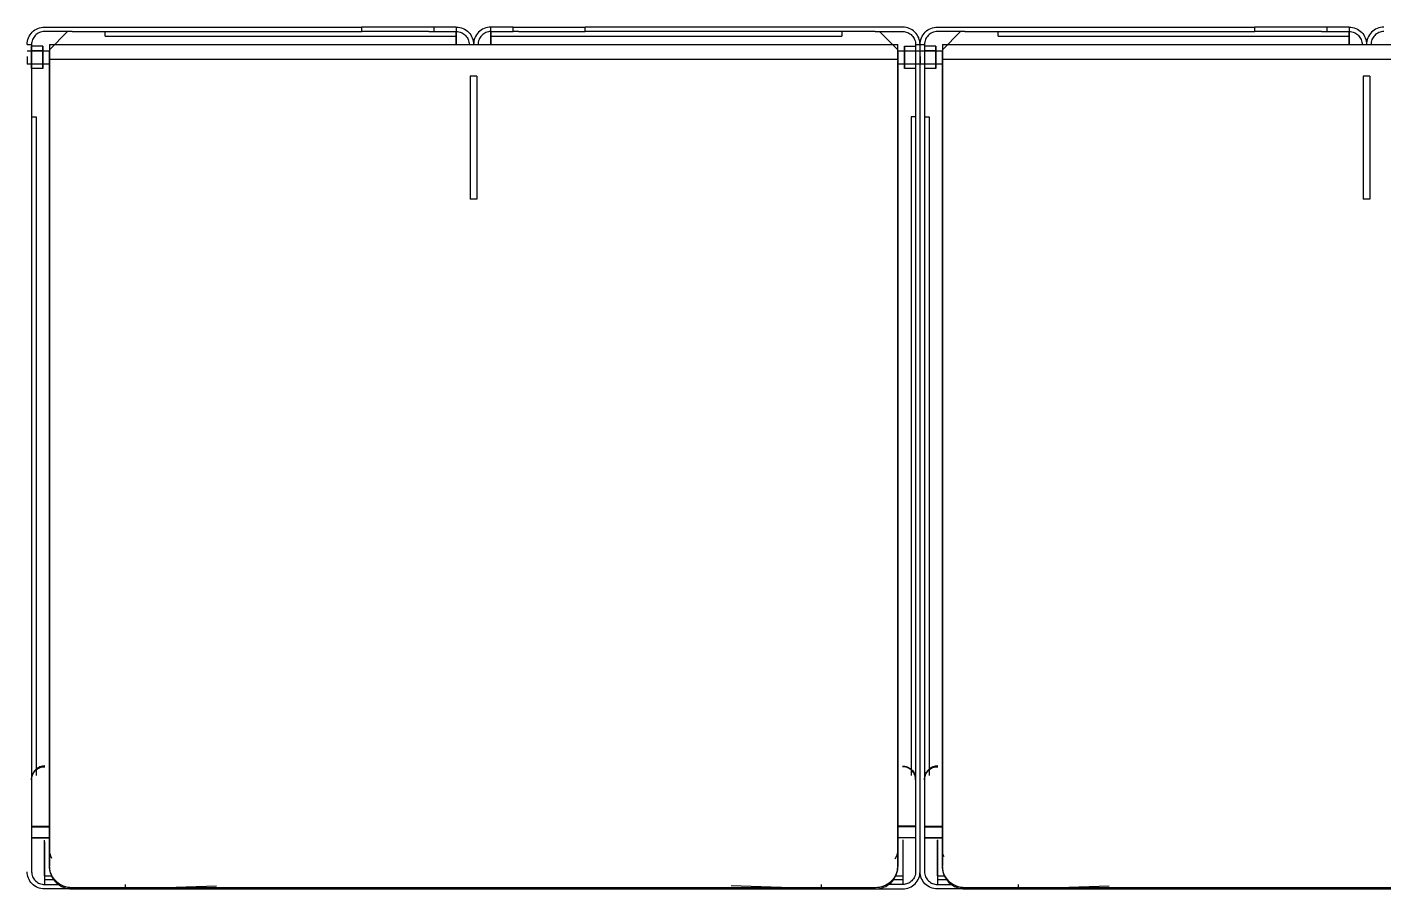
# Model space of a CAD drawing. Header units: millimetres. Extents: x 10366 to 23682, y 24552 to 29690.
# Drawn here: x 22082 to 22690, y 26427 to 26813 of the extents above; entities that cross this region are included whole.
import ezdxf

# ---------------------------------------------------------------- set-up
doc = ezdxf.new("R2010")
doc.units = ezdxf.units.MM
doc.header["$LTSCALE"] = 3
doc.layers.add('DomyÅ›lny', color=7, linetype='Continuous')

msp = doc.modelspace()

# ---------------------------------------------------------------- linework, layer by layer
at = {"layer": 'DomyÅ›lny'}
for p, q in [((22090.12, 26813.22), (22232.36, 26813.22)), ((22102.47, 26811.22), (22090.12, 26811.22)), ((22092.36, 26803.1), (22100.47, 26811.22)), ((22100.47, 26811.22), (22092.36, 26803.1)), ((22102.47, 26811.22), (22232.36, 26811.22)), ((22117.36, 26809.22), (22117.36, 26811.22)), ((22117.36, 26809.22), (22274.6, 26809.22)), ((22232.36, 26811.22), (22232.36, 26813.22)), ((22264.6, 26813.22), (22232.36, 26813.22)), ((22262.24, 26811.22), (22232.36, 26811.22)), ((22262.24, 26811.22), (22264.6, 26811.22)), ((22264.6, 26813.22), (22264.6, 26811.22)), ((22274.6, 26813.22), (22274.6, 26811.22)), ((22274.6, 26811.22), (22274.6, 26809.22)), ((22274.6, 26805.46), (22274.6, 26811.22)), ((22274.6, 26811.22), (22274.6, 26805.46)), ((22290.12, 26811.22), (22290.12, 26813.22)), ((22290.12, 26809.22), (22290.12, 26811.22)), ((22290.12, 26805.46), (22290.12, 26811.22)), ((22290.12, 26811.22), (22290.12, 26805.46)), ((22290.12, 26809.22), (22447.36, 26809.22)), ((22300.12, 26811.22), (22300.12, 26813.22)), ((22300.12, 26813.22), (22332.36, 26813.22)), ((22302.47, 26811.22), (22300.12, 26811.22)), ((22302.47, 26811.22), (22332.36, 26811.22)), ((22474.6, 26813.22), (22332.36, 26813.22)), ((22332.36, 26811.22), (22332.36, 26813.22)), ((22462.24, 26811.22), (22332.36, 26811.22)), ((22447.36, 26811.22), (22447.36, 26809.22)), ((22462.24, 26811.22), (22474.6, 26811.22)), ((22464.24, 26811.22), (22472.36, 26803.1)), ((22472.36, 26803.1), (22464.24, 26811.22)), ((22490.12, 26813.22), (22632.36, 26813.22)), ((22502.47, 26811.22), (22490.12, 26811.22)), ((22500.47, 26811.22), (22492.36, 26803.1)), ((22492.36, 26803.1), (22500.47, 26811.22)), ((22502.47, 26811.22), (22632.36, 26811.22)), ((22517.36, 26809.22), (22517.36, 26811.22)), ((22517.36, 26809.22), (22674.6, 26809.22)), ((22632.36, 26811.22), (22632.36, 26813.22)), ((22664.6, 26813.22), (22632.36, 26813.22)), ((22662.24, 26811.22), (22632.36, 26811.22)), ((22662.24, 26811.22), (22664.6, 26811.22)), ((22664.6, 26813.22), (22664.6, 26811.22)), ((22674.6, 26813.22), (22674.6, 26811.22)), ((22674.6, 26811.22), (22674.6, 26809.22)), ((22674.6, 26811.22), (22674.6, 26805.46)), ((22674.6, 26805.46), (22674.6, 26811.22)), ((22082.36, 26805.46), (22084.36, 26805.46)), ((22082.36, 26802.66), (22092.36, 26802.66)), ((22084.36, 26805.46), (22084.36, 26434.96)), ((22089.36, 26804.66), (22084.36, 26804.66)), ((22089.36, 26802.66), (22084.36, 26802.66)), ((22092.36, 26805.46), (22472.36, 26805.46)), ((22472.36, 26802.66), (22482.36, 26802.66)), ((22475.36, 26804.66), (22480.36, 26804.66)), ((22475.36, 26802.66), (22480.36, 26802.66)), ((22480.36, 26805.46), (22482.36, 26805.46)), ((22480.36, 26805.46), (22480.36, 26434.96)), ((22482.36, 26434.96), (22482.36, 26805.46)), ((22482.36, 26434.96), (22482.36, 26805.46)), ((22482.36, 26805.46), (22484.36, 26805.46)), ((22482.36, 26802.66), (22492.36, 26802.66)), ((22484.36, 26805.46), (22484.36, 26434.96)), ((22489.36, 26804.66), (22484.36, 26804.66)), ((22489.36, 26802.66), (22484.36, 26802.66)), ((22492.36, 26805.46), (22872.36, 26805.46)), ((22092.36, 26796.66), (22082.36, 26796.66)), ((22089.36, 26796.66), (22084.36, 26796.66)), ((22092.36, 26798.8), (22092.36, 26437.63)), ((22092.36, 26798.8), (22472.36, 26798.8)), ((22092.36, 26437.12), (22092.36, 26798.29)), ((22472.36, 26798.8), (22472.36, 26437.63)), ((22472.36, 26437.12), (22472.36, 26798.29)), ((22482.36, 26796.66), (22472.36, 26796.66)), ((22480.36, 26796.66), (22475.36, 26796.66)), ((22492.36, 26796.66), (22482.36, 26796.66)), ((22489.36, 26796.66), (22484.36, 26796.66)), ((22492.36, 26798.8), (22492.36, 26437.63)), ((22492.36, 26798.8), (22872.36, 26798.8)), ((22492.36, 26437.12), (22492.36, 26798.29)), ((22089.36, 26794.66), (22084.36, 26794.66)), ((22283.86, 26791.29), (22280.86, 26791.29)), ((22280.86, 26791.29), (22280.86, 26736.15)), ((22283.86, 26791.29), (22283.86, 26736.15)), ((22480.36, 26794.66), (22475.36, 26794.66)), ((22489.36, 26794.66), (22484.36, 26794.66)), ((22683.86, 26791.29), (22680.86, 26791.29)), ((22680.86, 26791.29), (22680.86, 26736.15)), ((22683.86, 26791.29), (22683.86, 26736.15)), ((22084.36, 26773.07), (22086.36, 26773.07)), ((22086.36, 26773.07), (22086.36, 26478.1)), ((22478.36, 26773.07), (22478.36, 26478.1)), ((22480.36, 26773.07), (22478.36, 26773.07)), ((22484.36, 26773.07), (22486.36, 26773.07)), ((22486.36, 26773.07), (22486.36, 26478.1)), ((22283.86, 26736.15), (22280.86, 26736.15)), ((22683.86, 26736.15), (22680.86, 26736.15)), ((22084.36, 26455.32), (22092.36, 26455.32)), ((22084.36, 26454.98), (22092.36, 26454.98)), ((22084.36, 26450.1), (22092.36, 26450.1)), ((22092.36, 26450.09), (22084.36, 26450.09)), ((22480.35, 26455.32), (22472.36, 26455.32)), ((22480.35, 26454.98), (22472.36, 26454.98)), ((22480.35, 26450.1), (22472.36, 26450.1)), ((22480.35, 26450.09), (22472.36, 26450.09)), ((22484.36, 26455.32), (22492.36, 26455.32)), ((22484.36, 26454.98), (22492.36, 26454.98)), ((22484.36, 26450.1), (22492.36, 26450.1)), ((22492.36, 26450.09), (22484.36, 26450.09)), ((22090.11, 26433.13), (22090.11, 26449.1)), ((22090.12, 26448.3), (22090.12, 26429.25)), ((22474.6, 26449.26), (22474.6, 26429.25)), ((22474.6, 26449.1), (22474.6, 26433.13)), ((22490.11, 26433.13), (22490.11, 26449.1)), ((22490.12, 26449.26), (22490.12, 26429.25)), ((22090.11, 26433.13), (22093.46, 26433.13)), ((22471.25, 26433.13), (22474.6, 26433.13)), ((22490.11, 26433.13), (22493.46, 26433.13)), ((22094.72, 26431.26), (22090.11, 26431.26)), ((22090.12, 26429.25), (22097.1, 26429.25)), ((22126.44, 26427.27), (22090.12, 26427.27)), ((22462.36, 26427.77), (22102.36, 26427.77)), ((22102.36, 26427.27), (22462.36, 26427.27)), ((22126.44, 26427.27), (22126.48, 26429.25)), ((22438.27, 26427.27), (22438.23, 26429.25)), ((22438.27, 26427.27), (22474.6, 26427.27)), ((22474.6, 26429.25), (22467.62, 26429.25)), ((22474.6, 26431.26), (22469.99, 26431.26)), ((22494.72, 26431.26), (22490.11, 26431.26)), ((22490.12, 26429.25), (22497.1, 26429.25)), ((22526.44, 26427.27), (22490.12, 26427.27)), ((22862.36, 26427.77), (22502.36, 26427.77)), ((22502.36, 26427.27), (22862.36, 26427.27)), ((22526.44, 26427.27), (22526.48, 26429.25))]:
    msp.add_line(p, q, dxfattribs=at)
for points in [[(22082.36, 26805.46, 0), (22082.4, 26806.23, 0), (22082.51, 26807, 0), (22082.7, 26807.75, 0), (22082.97, 26808.47, 0), (22083.3, 26809.16, 0), (22083.7, 26809.82, 0), (22084.16, 26810.43, 0), (22084.67, 26810.99, 0), (22085.24, 26811.49, 0), (22085.85, 26811.94, 0), (22086.5, 26812.33, 0), (22087.19, 26812.64, 0), (22087.9, 26812.89, 0), (22088.63, 26813.07, 0), (22089.37, 26813.18, 0), (22090.12, 26813.22, 0)], [(22090.12, 26811.22, 0), (22089.54, 26811.19, 0), (22088.97, 26811.1, 0), (22088.41, 26810.96, 0), (22087.87, 26810.76, 0), (22087.36, 26810.51, 0), (22086.87, 26810.22, 0), (22086.42, 26809.87, 0), (22086, 26809.49, 0), (22085.63, 26809.07, 0), (22085.3, 26808.61, 0), (22085.01, 26808.13, 0), (22084.78, 26807.62, 0), (22084.6, 26807.1, 0), (22084.46, 26806.56, 0), (22084.38, 26806.01, 0), (22084.36, 26805.46, 0)], [(22274.6, 26813.22, 0), (22274.6, 26813.22, 0), (22274.6, 26813.22, 0), (22274.6, 26813.22, 0), (22274.6, 26813.22, 0), (22274.6, 26813.22, 0), (22274.6, 26813.22, 0), (22274.6, 26813.22, 0), (22274.6, 26813.22, 0), (22274.6, 26813.22, 0), (22274.6, 26813.22, 0), (22274.6, 26813.22, 0), (22274.59, 26813.22, 0), (22274.58, 26813.22, 0), (22274.53, 26813.22, 0), (22274.31, 26813.22, 0), (22273.36, 26813.22, 0), (22264.6, 26813.22, 0)], [(22264.6, 26811.22, 0), (22274.6, 26811.22, 0)], [(22274.6, 26813.22, 0), (22275.37, 26813.18, 0), (22276.14, 26813.06, 0), (22276.88, 26812.87, 0), (22277.61, 26812.61, 0), (22278.3, 26812.28, 0), (22278.96, 26811.88, 0), (22279.57, 26811.42, 0), (22280.13, 26810.9, 0), (22280.63, 26810.33, 0), (22281.08, 26809.72, 0), (22281.46, 26809.07, 0), (22281.78, 26808.38, 0), (22282.03, 26807.67, 0), (22282.21, 26806.94, 0), (22282.32, 26806.2, 0), (22282.36, 26805.46, 0)], [(22274.6, 26811.22, 0), (22275.18, 26811.19, 0), (22275.75, 26811.1, 0), (22276.3, 26810.96, 0), (22276.84, 26810.76, 0), (22277.36, 26810.51, 0), (22277.84, 26810.22, 0), (22278.3, 26809.87, 0), (22278.71, 26809.49, 0), (22279.09, 26809.07, 0), (22279.42, 26808.61, 0), (22279.7, 26808.13, 0), (22279.93, 26807.62, 0), (22280.12, 26807.1, 0), (22280.25, 26806.56, 0), (22280.33, 26806.01, 0), (22280.36, 26805.46, 0)], [(22290.12, 26813.22, 0), (22289.34, 26813.18, 0), (22288.58, 26813.06, 0), (22287.83, 26812.87, 0), (22287.11, 26812.61, 0), (22286.41, 26812.28, 0), (22285.76, 26811.88, 0), (22285.15, 26811.42, 0), (22284.59, 26810.9, 0), (22284.08, 26810.33, 0), (22283.63, 26809.72, 0), (22283.25, 26809.07, 0), (22282.93, 26808.38, 0), (22282.68, 26807.67, 0), (22282.5, 26806.94, 0), (22282.39, 26806.2, 0), (22282.36, 26805.46, 0)], [(22290.12, 26811.22, 0), (22289.54, 26811.19, 0), (22288.97, 26811.1, 0), (22288.41, 26810.96, 0), (22287.87, 26810.76, 0), (22287.36, 26810.51, 0), (22286.87, 26810.22, 0), (22286.42, 26809.87, 0), (22286, 26809.49, 0), (22285.63, 26809.07, 0), (22285.3, 26808.61, 0), (22285.01, 26808.13, 0), (22284.78, 26807.62, 0), (22284.6, 26807.1, 0), (22284.46, 26806.56, 0), (22284.38, 26806.01, 0), (22284.36, 26805.46, 0)], [(22300.12, 26813.22, 0), (22290.12, 26813.22, 0)], [(22290.12, 26811.22, 0), (22290.12, 26811.22, 0), (22290.12, 26811.22, 0), (22290.12, 26811.22, 0), (22290.12, 26811.22, 0), (22290.12, 26811.22, 0), (22290.12, 26811.22, 0), (22290.12, 26811.22, 0), (22290.12, 26811.22, 0), (22290.12, 26811.22, 0), (22290.12, 26811.22, 0), (22290.12, 26811.22, 0), (22290.13, 26811.22, 0), (22290.19, 26811.22, 0), (22290.41, 26811.22, 0), (22291.35, 26811.22, 0), (22300.12, 26811.22, 0)], [(22482.36, 26805.46, 0), (22482.32, 26806.23, 0), (22482.2, 26807, 0), (22482.01, 26807.75, 0), (22481.75, 26808.47, 0), (22481.42, 26809.16, 0), (22481.02, 26809.82, 0), (22480.56, 26810.43, 0), (22480.04, 26810.99, 0), (22479.47, 26811.49, 0), (22478.86, 26811.94, 0), (22478.21, 26812.33, 0), (22477.52, 26812.64, 0), (22476.81, 26812.89, 0), (22476.08, 26813.07, 0), (22475.34, 26813.18, 0), (22474.6, 26813.22, 0)], [(22474.6, 26811.22, 0), (22475.18, 26811.19, 0), (22475.75, 26811.1, 0), (22476.3, 26810.96, 0), (22476.84, 26810.76, 0), (22477.36, 26810.51, 0), (22477.84, 26810.22, 0), (22478.3, 26809.87, 0), (22478.71, 26809.49, 0), (22479.09, 26809.07, 0), (22479.42, 26808.61, 0), (22479.7, 26808.13, 0), (22479.93, 26807.62, 0), (22480.12, 26807.1, 0), (22480.25, 26806.56, 0), (22480.33, 26806.01, 0), (22480.36, 26805.46, 0)], [(22482.36, 26805.46, 0), (22482.4, 26806.23, 0), (22482.51, 26807, 0), (22482.7, 26807.75, 0), (22482.97, 26808.47, 0), (22483.3, 26809.16, 0), (22483.7, 26809.82, 0), (22484.16, 26810.43, 0), (22484.67, 26810.99, 0), (22485.24, 26811.49, 0), (22485.85, 26811.94, 0), (22486.5, 26812.33, 0), (22487.19, 26812.64, 0), (22487.9, 26812.89, 0), (22488.63, 26813.07, 0), (22489.37, 26813.18, 0), (22490.12, 26813.22, 0)], [(22490.12, 26811.22, 0), (22489.54, 26811.19, 0), (22488.97, 26811.1, 0), (22488.41, 26810.96, 0), (22487.87, 26810.76, 0), (22487.36, 26810.51, 0), (22486.87, 26810.22, 0), (22486.42, 26809.87, 0), (22486, 26809.49, 0), (22485.63, 26809.07, 0), (22485.3, 26808.61, 0), (22485.01, 26808.13, 0), (22484.78, 26807.62, 0), (22484.6, 26807.1, 0), (22484.46, 26806.56, 0), (22484.38, 26806.01, 0), (22484.36, 26805.46, 0)], [(22674.6, 26813.22, 0), (22674.6, 26813.22, 0), (22674.6, 26813.22, 0), (22674.6, 26813.22, 0), (22674.6, 26813.22, 0), (22674.6, 26813.22, 0), (22674.6, 26813.22, 0), (22674.6, 26813.22, 0), (22674.6, 26813.22, 0), (22674.6, 26813.22, 0), (22674.6, 26813.22, 0), (22674.6, 26813.22, 0), (22674.59, 26813.22, 0), (22674.58, 26813.22, 0), (22674.53, 26813.22, 0), (22674.31, 26813.22, 0), (22673.36, 26813.22, 0), (22664.6, 26813.22, 0)], [(22664.6, 26811.22, 0), (22674.6, 26811.22, 0)], [(22674.6, 26813.22, 0), (22675.37, 26813.18, 0), (22676.14, 26813.06, 0), (22676.88, 26812.87, 0), (22677.61, 26812.61, 0), (22678.3, 26812.28, 0), (22678.96, 26811.88, 0), (22679.57, 26811.42, 0), (22680.13, 26810.9, 0), (22680.63, 26810.33, 0), (22681.08, 26809.72, 0), (22681.46, 26809.07, 0), (22681.78, 26808.38, 0), (22682.03, 26807.67, 0), (22682.21, 26806.94, 0), (22682.32, 26806.2, 0), (22682.36, 26805.46, 0)], [(22674.6, 26811.22, 0), (22675.18, 26811.19, 0), (22675.75, 26811.1, 0), (22676.3, 26810.96, 0), (22676.84, 26810.76, 0), (22677.36, 26810.51, 0), (22677.84, 26810.22, 0), (22678.3, 26809.87, 0), (22678.71, 26809.49, 0), (22679.09, 26809.07, 0), (22679.42, 26808.61, 0), (22679.7, 26808.13, 0), (22679.93, 26807.62, 0), (22680.12, 26807.1, 0), (22680.25, 26806.56, 0), (22680.33, 26806.01, 0), (22680.36, 26805.46, 0)], [(22690.12, 26813.22, 0), (22689.34, 26813.18, 0), (22688.58, 26813.06, 0), (22687.83, 26812.87, 0), (22687.11, 26812.61, 0), (22686.41, 26812.28, 0), (22685.76, 26811.88, 0), (22685.15, 26811.42, 0), (22684.59, 26810.9, 0), (22684.08, 26810.33, 0), (22683.63, 26809.72, 0), (22683.25, 26809.07, 0), (22682.93, 26808.38, 0), (22682.68, 26807.67, 0), (22682.5, 26806.94, 0), (22682.39, 26806.2, 0), (22682.36, 26805.46, 0)], [(22690.12, 26811.22, 0), (22689.54, 26811.19, 0), (22688.97, 26811.1, 0), (22688.41, 26810.96, 0), (22687.87, 26810.76, 0), (22687.36, 26810.51, 0), (22686.87, 26810.22, 0), (22686.42, 26809.87, 0), (22686, 26809.49, 0), (22685.63, 26809.07, 0), (22685.3, 26808.61, 0), (22685.01, 26808.13, 0), (22684.78, 26807.62, 0), (22684.6, 26807.1, 0), (22684.46, 26806.56, 0), (22684.38, 26806.01, 0), (22684.36, 26805.46, 0)], [(22084.36, 26802.66, 0), (22084.36, 26802.66, 0), (22084.36, 26802.66, 0), (22084.36, 26802.66, 0), (22084.36, 26802.66, 0), (22084.36, 26802.66, 0), (22084.36, 26802.66, 0), (22084.36, 26802.66, 0), (22084.36, 26802.66, 0), (22084.36, 26802.66, 0), (22084.36, 26802.66, 0), (22084.36, 26802.65, 0), (22084.36, 26802.65, 0), (22084.36, 26802.63, 0), (22084.36, 26802.57, 0), (22084.36, 26802.29, 0), (22084.36, 26796.66, 0)], [(22089.36, 26802.66, 0), (22089.36, 26802.66, 0), (22089.36, 26802.66, 0), (22089.36, 26802.66, 0), (22089.36, 26802.66, 0), (22089.36, 26802.66, 0), (22089.36, 26802.66, 0), (22089.36, 26802.66, 0), (22089.36, 26802.66, 0), (22089.36, 26802.66, 0), (22089.36, 26802.66, 0), (22089.36, 26802.65, 0), (22089.36, 26802.65, 0), (22089.36, 26802.63, 0), (22089.36, 26802.57, 0), (22089.36, 26802.29, 0), (22089.36, 26796.66, 0)], [(22092.36, 26805.46, 0), (22092.36, 26805.46, 0), (22092.36, 26805.46, 0), (22092.36, 26805.46, 0), (22092.36, 26805.46, 0), (22092.36, 26805.46, 0), (22092.36, 26805.46, 0), (22092.36, 26805.46, 0), (22092.36, 26805.46, 0), (22092.36, 26805.46, 0), (22092.36, 26805.46, 0), (22092.36, 26805.46, 0), (22092.36, 26805.45, 0), (22092.36, 26805.41, 0), (22092.36, 26805.27, 0), (22092.36, 26804.66, 0), (22092.36, 26798.8, 0)], [(22092.36, 26798.29, 0), (22092.36, 26802.46, 0)], [(22472.36, 26798.8, 0), (22472.36, 26805.46, 0)], [(22472.36, 26802.46, 0), (22472.36, 26802.46, 0), (22472.36, 26802.46, 0), (22472.36, 26802.46, 0), (22472.36, 26802.46, 0), (22472.36, 26802.46, 0), (22472.36, 26802.46, 0), (22472.36, 26802.46, 0), (22472.36, 26802.46, 0), (22472.36, 26802.46, 0), (22472.36, 26802.46, 0), (22472.36, 26802.46, 0), (22472.36, 26802.45, 0), (22472.36, 26802.43, 0), (22472.36, 26802.34, 0), (22472.36, 26801.96, 0), (22472.36, 26798.29, 0)], [(22475.36, 26802.66, 0), (22475.36, 26802.66, 0), (22475.36, 26802.66, 0), (22475.36, 26802.66, 0), (22475.36, 26802.66, 0), (22475.36, 26802.66, 0), (22475.36, 26802.66, 0), (22475.36, 26802.66, 0), (22475.36, 26802.66, 0), (22475.36, 26802.66, 0), (22475.36, 26802.66, 0), (22475.36, 26802.65, 0), (22475.36, 26802.65, 0), (22475.36, 26802.63, 0), (22475.36, 26802.57, 0), (22475.36, 26802.29, 0), (22475.36, 26796.66, 0)], [(22480.36, 26804.66, 0), (22480.36, 26804.66, 0), (22480.36, 26804.66, 0), (22480.36, 26804.66, 0), (22480.36, 26804.66, 0), (22480.36, 26804.66, 0), (22480.36, 26804.66, 0), (22480.36, 26804.66, 0), (22480.36, 26804.66, 0), (22480.36, 26804.66, 0), (22480.36, 26804.66, 0), (22480.36, 26804.65, 0), (22480.36, 26804.65, 0), (22480.36, 26804.62, 0), (22480.36, 26804.51, 0), (22480.36, 26804.04, 0), (22480.36, 26799.78, 0), (22480.36, 26796.17, 0), (22480.36, 26795.02, 0), (22480.36, 26794.74, 0), (22480.36, 26794.68, 0), (22480.36, 26794.66, 0), (22480.36, 26794.66, 0), (22480.36, 26794.66, 0), (22480.36, 26794.66, 0), (22480.36, 26794.66, 0), (22480.36, 26794.66, 0), (22480.36, 26794.66, 0), (22480.36, 26794.66, 0), (22480.36, 26794.66, 0), (22480.36, 26794.66, 0), (22480.36, 26794.66, 0), (22480.36, 26794.66, 0), (22480.36, 26794.66, 0)], [(22480.36, 26802.66, 0), (22480.36, 26802.66, 0), (22480.36, 26802.66, 0), (22480.36, 26802.66, 0), (22480.36, 26802.66, 0), (22480.36, 26802.66, 0), (22480.36, 26802.66, 0), (22480.36, 26802.66, 0), (22480.36, 26802.66, 0), (22480.36, 26802.66, 0), (22480.36, 26802.66, 0), (22480.36, 26802.65, 0), (22480.36, 26802.65, 0), (22480.36, 26802.63, 0), (22480.36, 26802.57, 0), (22480.36, 26802.29, 0), (22480.36, 26799.73, 0), (22480.36, 26797.56, 0), (22480.36, 26796.87, 0), (22480.36, 26796.71, 0), (22480.36, 26796.67, 0), (22480.36, 26796.66, 0), (22480.36, 26796.66, 0), (22480.36, 26796.66, 0), (22480.36, 26796.66, 0), (22480.36, 26796.66, 0), (22480.36, 26796.66, 0), (22480.36, 26796.66, 0), (22480.36, 26796.66, 0), (22480.36, 26796.66, 0), (22480.36, 26796.66, 0), (22480.36, 26796.66, 0), (22480.36, 26796.66, 0), (22480.36, 26796.66, 0)], [(22484.36, 26804.66, 0), (22484.36, 26804.66, 0), (22484.36, 26804.66, 0), (22484.36, 26804.66, 0), (22484.36, 26804.66, 0), (22484.36, 26804.66, 0), (22484.36, 26804.66, 0), (22484.36, 26804.66, 0), (22484.36, 26804.66, 0), (22484.36, 26804.66, 0), (22484.36, 26804.66, 0), (22484.36, 26804.65, 0), (22484.36, 26804.65, 0), (22484.36, 26804.62, 0), (22484.36, 26804.51, 0), (22484.36, 26804.04, 0), (22484.36, 26799.78, 0), (22484.36, 26796.17, 0), (22484.36, 26795.02, 0), (22484.36, 26794.74, 0), (22484.36, 26794.68, 0), (22484.36, 26794.66, 0), (22484.36, 26794.66, 0), (22484.36, 26794.66, 0), (22484.36, 26794.66, 0), (22484.36, 26794.66, 0), (22484.36, 26794.66, 0), (22484.36, 26794.66, 0), (22484.36, 26794.66, 0), (22484.36, 26794.66, 0), (22484.36, 26794.66, 0), (22484.36, 26794.66, 0), (22484.36, 26794.66, 0), (22484.36, 26794.66, 0)], [(22484.36, 26802.66, 0), (22484.36, 26802.66, 0), (22484.36, 26802.66, 0), (22484.36, 26802.66, 0), (22484.36, 26802.66, 0), (22484.36, 26802.66, 0), (22484.36, 26802.66, 0), (22484.36, 26802.66, 0), (22484.36, 26802.66, 0), (22484.36, 26802.66, 0), (22484.36, 26802.66, 0), (22484.36, 26802.65, 0), (22484.36, 26802.65, 0), (22484.36, 26802.63, 0), (22484.36, 26802.57, 0), (22484.36, 26802.29, 0), (22484.36, 26799.73, 0), (22484.36, 26797.56, 0), (22484.36, 26796.87, 0), (22484.36, 26796.71, 0), (22484.36, 26796.67, 0), (22484.36, 26796.66, 0), (22484.36, 26796.66, 0), (22484.36, 26796.66, 0), (22484.36, 26796.66, 0), (22484.36, 26796.66, 0), (22484.36, 26796.66, 0), (22484.36, 26796.66, 0), (22484.36, 26796.66, 0), (22484.36, 26796.66, 0), (22484.36, 26796.66, 0), (22484.36, 26796.66, 0), (22484.36, 26796.66, 0), (22484.36, 26796.66, 0)], [(22489.36, 26802.66, 0), (22489.36, 26802.66, 0), (22489.36, 26802.66, 0), (22489.36, 26802.66, 0), (22489.36, 26802.66, 0), (22489.36, 26802.66, 0), (22489.36, 26802.66, 0), (22489.36, 26802.66, 0), (22489.36, 26802.66, 0), (22489.36, 26802.66, 0), (22489.36, 26802.66, 0), (22489.36, 26802.65, 0), (22489.36, 26802.65, 0), (22489.36, 26802.63, 0), (22489.36, 26802.57, 0), (22489.36, 26802.29, 0), (22489.36, 26796.66, 0)], [(22492.36, 26805.46, 0), (22492.36, 26805.46, 0), (22492.36, 26805.46, 0), (22492.36, 26805.46, 0), (22492.36, 26805.46, 0), (22492.36, 26805.46, 0), (22492.36, 26805.46, 0), (22492.36, 26805.46, 0), (22492.36, 26805.46, 0), (22492.36, 26805.46, 0), (22492.36, 26805.46, 0), (22492.36, 26805.46, 0), (22492.36, 26805.45, 0), (22492.36, 26805.41, 0), (22492.36, 26805.27, 0), (22492.36, 26804.66, 0), (22492.36, 26798.8, 0)], [(22492.36, 26798.29, 0), (22492.36, 26802.46, 0)], [(22082.36, 26800.11, 0), (22082.36, 26796.66, 0)], [(22482.36, 26800.11, 0), (22482.36, 26797.73, 0), (22482.36, 26796.91, 0), (22482.36, 26796.72, 0), (22482.36, 26796.67, 0), (22482.36, 26796.66, 0), (22482.36, 26796.66, 0), (22482.36, 26796.66, 0), (22482.36, 26796.66, 0), (22482.36, 26796.66, 0), (22482.36, 26796.66, 0), (22482.36, 26796.66, 0), (22482.36, 26796.66, 0), (22482.36, 26796.66, 0), (22482.36, 26796.66, 0), (22482.36, 26796.66, 0), (22482.36, 26796.66, 0), (22482.36, 26796.66, 0), (22482.36, 26796.66, 0)], [(22482.36, 26800.11, 0), (22482.36, 26796.66, 0)], [(22090.25, 26482.32, 0), (22089.72, 26482.29, 0), (22089.18, 26482.22, 0), (22088.63, 26482.09, 0), (22088.08, 26481.91, 0), (22087.54, 26481.67, 0), (22087.02, 26481.37, 0), (22086.53, 26481.02, 0), (22086.08, 26480.62, 0), (22085.67, 26480.17, 0), (22085.32, 26479.69, 0), (22085.01, 26479.18, 0), (22084.77, 26478.65, 0), (22084.58, 26478.11, 0), (22084.46, 26477.57, 0), (22084.38, 26477.04, 0), (22084.36, 26476.51, 0)], [(22084.36, 26476.17, 0), (22084.38, 26476.7, 0), (22084.46, 26477.23, 0), (22084.58, 26477.77, 0), (22084.77, 26478.31, 0), (22085.01, 26478.84, 0), (22085.32, 26479.35, 0), (22085.67, 26479.83, 0), (22086.08, 26480.28, 0), (22086.53, 26480.68, 0), (22087.02, 26481.03, 0), (22087.54, 26481.33, 0), (22088.08, 26481.57, 0), (22088.63, 26481.75, 0), (22089.18, 26481.88, 0), (22089.72, 26481.96, 0), (22090.25, 26481.98, 0)], [(22474.46, 26482.32, 0), (22474.99, 26482.29, 0), (22475.54, 26482.22, 0), (22476.09, 26482.09, 0), (22476.63, 26481.91, 0), (22477.17, 26481.67, 0), (22477.69, 26481.37, 0), (22478.18, 26481.02, 0), (22478.63, 26480.62, 0), (22479.04, 26480.17, 0), (22479.39, 26479.69, 0), (22479.7, 26479.18, 0), (22479.94, 26478.65, 0), (22480.13, 26478.11, 0), (22480.26, 26477.57, 0), (22480.33, 26477.04, 0), (22480.35, 26476.51, 0)], [(22480.35, 26476.17, 0), (22480.33, 26476.7, 0), (22480.26, 26477.23, 0), (22480.13, 26477.77, 0), (22479.94, 26478.31, 0), (22479.7, 26478.84, 0), (22479.39, 26479.35, 0), (22479.04, 26479.83, 0), (22478.63, 26480.28, 0), (22478.18, 26480.68, 0), (22477.69, 26481.03, 0), (22477.17, 26481.33, 0), (22476.63, 26481.57, 0), (22476.09, 26481.75, 0), (22475.54, 26481.88, 0), (22474.99, 26481.96, 0), (22474.46, 26481.98, 0)], [(22490.25, 26482.32, 0), (22489.72, 26482.29, 0), (22489.18, 26482.22, 0), (22488.63, 26482.09, 0), (22488.08, 26481.91, 0), (22487.54, 26481.67, 0), (22487.02, 26481.37, 0), (22486.53, 26481.02, 0), (22486.08, 26480.62, 0), (22485.67, 26480.17, 0), (22485.32, 26479.69, 0), (22485.01, 26479.18, 0), (22484.77, 26478.65, 0), (22484.58, 26478.11, 0), (22484.46, 26477.57, 0), (22484.38, 26477.04, 0), (22484.36, 26476.51, 0)], [(22484.36, 26476.17, 0), (22484.38, 26476.7, 0), (22484.46, 26477.23, 0), (22484.58, 26477.77, 0), (22484.77, 26478.31, 0), (22485.01, 26478.84, 0), (22485.32, 26479.35, 0), (22485.67, 26479.83, 0), (22486.08, 26480.28, 0), (22486.53, 26480.68, 0), (22487.02, 26481.03, 0), (22487.54, 26481.33, 0), (22488.08, 26481.57, 0), (22488.63, 26481.75, 0), (22489.18, 26481.88, 0), (22489.72, 26481.96, 0), (22490.25, 26481.98, 0)], [(22093.47, 26440.79, 0), (22092.99, 26441.86, 0), (22092.64, 26442.97, 0), (22092.43, 26444.13, 0), (22092.36, 26445.31, 0)], [(22472.36, 26445.31, 0), (22472.27, 26444.05, 0), (22472.03, 26442.82, 0), (22471.63, 26441.62, 0), (22471.08, 26440.5, 0)], [(22493.09, 26441.61, 0), (22492.77, 26442.49, 0), (22492.55, 26443.41, 0), (22492.4, 26444.35, 0), (22492.36, 26445.31, 0)], [(22102.36, 26427.77, 0), (22101.46, 26427.81, 0), (22100.54, 26427.94, 0), (22099.61, 26428.15, 0), (22098.68, 26428.47, 0), (22097.76, 26428.87, 0), (22096.88, 26429.38, 0), (22096.05, 26429.98, 0), (22095.29, 26430.66, 0), (22094.59, 26431.42, 0), (22093.99, 26432.24, 0), (22093.47, 26433.1, 0), (22093.06, 26434, 0), (22092.74, 26434.92, 0), (22092.52, 26435.84, 0), (22092.4, 26436.74, 0), (22092.36, 26437.63, 0)], [(22472.36, 26437.63, 0), (22472.32, 26436.74, 0), (22472.19, 26435.84, 0), (22471.97, 26434.92, 0), (22471.65, 26434, 0), (22471.24, 26433.1, 0), (22470.73, 26432.24, 0), (22470.12, 26431.42, 0), (22469.43, 26430.66, 0), (22468.66, 26429.98, 0), (22467.83, 26429.38, 0), (22466.95, 26428.87, 0), (22466.04, 26428.47, 0), (22465.11, 26428.15, 0), (22464.18, 26427.94, 0), (22463.26, 26427.81, 0), (22462.36, 26427.77, 0)], [(22502.36, 26427.77, 0), (22501.46, 26427.81, 0), (22500.54, 26427.94, 0), (22499.61, 26428.15, 0), (22498.68, 26428.47, 0), (22497.76, 26428.87, 0), (22496.88, 26429.38, 0), (22496.05, 26429.98, 0), (22495.29, 26430.66, 0), (22494.59, 26431.42, 0), (22493.99, 26432.24, 0), (22493.47, 26433.1, 0), (22493.06, 26434, 0), (22492.74, 26434.92, 0), (22492.52, 26435.84, 0), (22492.4, 26436.74, 0), (22492.36, 26437.63, 0)], [(22090.12, 26427.27, 0), (22089.33, 26427.31, 0), (22088.55, 26427.42, 0), (22087.8, 26427.62, 0), (22087.07, 26427.88, 0), (22086.37, 26428.22, 0), (22085.72, 26428.62, 0), (22085.11, 26429.08, 0), (22084.55, 26429.59, 0), (22084.05, 26430.16, 0), (22083.61, 26430.76, 0), (22083.23, 26431.4, 0), (22082.92, 26432.08, 0), (22082.68, 26432.77, 0), (22082.5, 26433.48, 0), (22082.39, 26434.21, 0), (22082.36, 26434.96, 0)], [(22084.36, 26434.96, 0), (22084.39, 26434.38, 0), (22084.48, 26433.79, 0), (22084.62, 26433.25, 0), (22084.83, 26432.7, 0), (22085.08, 26432.19, 0), (22085.38, 26431.71, 0), (22085.72, 26431.26, 0), (22086.11, 26430.86, 0), (22086.53, 26430.49, 0), (22086.99, 26430.16, 0), (22087.47, 26429.89, 0), (22087.97, 26429.66, 0), (22088.49, 26429.48, 0), (22089.02, 26429.35, 0), (22089.55, 26429.27, 0), (22090.12, 26429.25, 0)], [(22090.11, 26433.13, 0), (22090.11, 26431.74, 0), (22090.11, 26431.36, 0), (22090.11, 26431.28, 0), (22090.11, 26431.26, 0), (22090.11, 26431.26, 0), (22090.11, 26431.26, 0), (22090.11, 26431.26, 0), (22090.11, 26431.26, 0), (22090.11, 26431.26, 0), (22090.11, 26431.26, 0), (22090.11, 26431.26, 0), (22090.11, 26431.26, 0), (22090.11, 26431.26, 0), (22090.11, 26431.26, 0), (22090.11, 26431.26, 0), (22090.11, 26431.26, 0), (22090.11, 26431.26, 0), (22090.11, 26431.26, 0), (22090.11, 26431.26, 0), (22090.11, 26431.26, 0), (22090.11, 26431.26, 0), (22090.11, 26431.27, 0)], [(22092.36, 26437.12, 0), (22092.4, 26436.24, 0), (22092.52, 26435.33, 0), (22092.74, 26434.41, 0), (22093.06, 26433.49, 0), (22093.47, 26432.59, 0), (22093.99, 26431.73, 0), (22094.59, 26430.91, 0), (22095.29, 26430.15, 0), (22096.05, 26429.47, 0), (22096.88, 26428.87, 0), (22097.76, 26428.37, 0), (22098.68, 26427.96, 0), (22099.61, 26427.65, 0), (22100.54, 26427.43, 0), (22101.46, 26427.31, 0), (22102.36, 26427.27, 0)], [(22462.36, 26427.27, 0), (22463.26, 26427.31, 0), (22464.18, 26427.43, 0), (22465.11, 26427.65, 0), (22466.04, 26427.96, 0), (22466.95, 26428.37, 0), (22467.83, 26428.87, 0), (22468.66, 26429.47, 0), (22469.43, 26430.15, 0), (22470.12, 26430.91, 0), (22470.73, 26431.73, 0), (22471.24, 26432.59, 0), (22471.65, 26433.49, 0), (22471.97, 26434.41, 0), (22472.19, 26435.33, 0), (22472.32, 26436.24, 0), (22472.36, 26437.12, 0)], [(22474.6, 26427.27, 0), (22475.38, 26427.31, 0), (22476.16, 26427.42, 0), (22476.92, 26427.62, 0), (22477.64, 26427.88, 0), (22478.34, 26428.22, 0), (22478.99, 26428.62, 0), (22479.6, 26429.08, 0), (22480.16, 26429.59, 0), (22480.66, 26430.16, 0), (22481.1, 26430.76, 0), (22481.48, 26431.4, 0), (22481.79, 26432.08, 0), (22482.04, 26432.77, 0), (22482.21, 26433.48, 0), (22482.32, 26434.21, 0), (22482.36, 26434.96, 0)], [(22480.36, 26434.96, 0), (22480.33, 26434.38, 0), (22480.24, 26433.79, 0), (22480.09, 26433.25, 0), (22479.89, 26432.7, 0), (22479.64, 26432.19, 0), (22479.34, 26431.71, 0), (22478.99, 26431.26, 0), (22478.6, 26430.86, 0), (22478.18, 26430.49, 0), (22477.73, 26430.16, 0), (22477.25, 26429.89, 0), (22476.75, 26429.66, 0), (22476.22, 26429.48, 0), (22475.7, 26429.35, 0), (22475.16, 26429.27, 0), (22474.6, 26429.25, 0)], [(22474.6, 26433.13, 0), (22474.6, 26431.74, 0), (22474.6, 26431.36, 0), (22474.6, 26431.28, 0), (22474.6, 26431.26, 0), (22474.6, 26431.26, 0), (22474.6, 26431.26, 0), (22474.6, 26431.26, 0), (22474.6, 26431.26, 0), (22474.6, 26431.26, 0), (22474.6, 26431.26, 0), (22474.6, 26431.26, 0), (22474.6, 26431.26, 0), (22474.6, 26431.26, 0), (22474.6, 26431.26, 0), (22474.6, 26431.26, 0), (22474.6, 26431.26, 0), (22474.6, 26431.26, 0), (22474.6, 26431.26, 0), (22474.6, 26431.26, 0), (22474.6, 26431.26, 0), (22474.6, 26431.26, 0), (22474.6, 26431.27, 0)], [(22490.12, 26427.27, 0), (22489.33, 26427.31, 0), (22488.55, 26427.42, 0), (22487.8, 26427.62, 0), (22487.07, 26427.88, 0), (22486.37, 26428.22, 0), (22485.72, 26428.62, 0), (22485.11, 26429.08, 0), (22484.55, 26429.59, 0), (22484.05, 26430.16, 0), (22483.61, 26430.76, 0), (22483.23, 26431.4, 0), (22482.92, 26432.08, 0), (22482.68, 26432.77, 0), (22482.5, 26433.48, 0), (22482.39, 26434.21, 0), (22482.36, 26434.96, 0)], [(22484.36, 26434.96, 0), (22484.39, 26434.38, 0), (22484.48, 26433.79, 0), (22484.62, 26433.25, 0), (22484.83, 26432.7, 0), (22485.08, 26432.19, 0), (22485.38, 26431.71, 0), (22485.72, 26431.26, 0), (22486.11, 26430.86, 0), (22486.53, 26430.49, 0), (22486.99, 26430.16, 0), (22487.47, 26429.89, 0), (22487.97, 26429.66, 0), (22488.49, 26429.48, 0), (22489.02, 26429.35, 0), (22489.55, 26429.27, 0), (22490.12, 26429.25, 0)], [(22490.11, 26433.13, 0), (22490.11, 26431.74, 0), (22490.11, 26431.36, 0), (22490.11, 26431.28, 0), (22490.11, 26431.26, 0), (22490.11, 26431.26, 0), (22490.11, 26431.26, 0), (22490.11, 26431.26, 0), (22490.11, 26431.26, 0), (22490.11, 26431.26, 0), (22490.11, 26431.26, 0), (22490.11, 26431.26, 0), (22490.11, 26431.26, 0), (22490.11, 26431.26, 0), (22490.11, 26431.26, 0), (22490.11, 26431.26, 0), (22490.11, 26431.26, 0), (22490.11, 26431.26, 0), (22490.11, 26431.26, 0), (22490.11, 26431.26, 0), (22490.11, 26431.26, 0), (22490.11, 26431.26, 0), (22490.11, 26431.27, 0)], [(22492.36, 26437.12, 0), (22492.4, 26436.24, 0), (22492.52, 26435.33, 0), (22492.74, 26434.41, 0), (22493.06, 26433.49, 0), (22493.47, 26432.59, 0), (22493.99, 26431.73, 0), (22494.59, 26430.91, 0), (22495.29, 26430.15, 0), (22496.05, 26429.47, 0), (22496.88, 26428.87, 0), (22497.76, 26428.37, 0), (22498.68, 26427.96, 0), (22499.61, 26427.65, 0), (22500.54, 26427.43, 0), (22501.46, 26427.31, 0), (22502.36, 26427.27, 0)], [(22126.44, 26427.27, 0), (22167.18, 26428.64, 0)], [(22438.27, 26427.27, 0), (22397.79, 26428.61, 0)], [(22526.44, 26427.27, 0), (22567.05, 26428.62, 0)]]:
    msp.add_polyline3d(points, dxfattribs=at)
for points in [[(22084.36, 26804.66, 0), (22084.36, 26804.66, 0), (22084.36, 26804.66, 0), (22084.36, 26804.66, 0), (22084.36, 26804.66, 0), (22084.36, 26804.66, 0), (22084.36, 26804.66, 0), (22084.36, 26804.66, 0), (22084.36, 26804.66, 0), (22084.36, 26804.66, 0), (22084.36, 26804.65, 0), (22084.36, 26804.65, 0), (22084.36, 26804.62, 0), (22084.36, 26804.51, 0), (22084.36, 26804.04, 0), (22084.36, 26795.41, 0), (22084.36, 26794.68, 0), (22084.36, 26794.66, 0), (22084.36, 26794.66, 0), (22084.36, 26794.66, 0), (22084.36, 26794.66, 0), (22084.36, 26794.66, 0), (22084.36, 26794.66, 0), (22084.36, 26794.66, 0), (22084.36, 26794.66, 0), (22084.36, 26794.66, 0), (22084.36, 26794.66, 0), (22084.36, 26794.66, 0), (22084.36, 26794.66, 0), (22084.36, 26794.66, 0), (22084.36, 26794.66, 0), (22084.36, 26794.66, 0), (22084.36, 26794.66, 0), (22084.36, 26794.66, 0), (22084.36, 26794.69, 0), (22084.36, 26794.8, 0), (22084.36, 26795.27, 0)], [(22089.36, 26804.66, 0), (22089.36, 26804.66, 0), (22089.36, 26804.66, 0), (22089.36, 26804.66, 0), (22089.36, 26804.66, 0), (22089.36, 26804.66, 0), (22089.36, 26804.66, 0), (22089.36, 26804.66, 0), (22089.36, 26804.66, 0), (22089.36, 26804.66, 0), (22089.36, 26804.65, 0), (22089.36, 26804.65, 0), (22089.36, 26804.62, 0), (22089.36, 26804.51, 0), (22089.36, 26804.04, 0), (22089.36, 26795.41, 0), (22089.36, 26794.68, 0), (22089.36, 26794.66, 0), (22089.36, 26794.66, 0), (22089.36, 26794.66, 0), (22089.36, 26794.66, 0), (22089.36, 26794.66, 0), (22089.36, 26794.66, 0), (22089.36, 26794.66, 0), (22089.36, 26794.66, 0), (22089.36, 26794.66, 0), (22089.36, 26794.66, 0), (22089.36, 26794.66, 0), (22089.36, 26794.66, 0), (22089.36, 26794.66, 0), (22089.36, 26794.66, 0), (22089.36, 26794.66, 0), (22089.36, 26794.66, 0), (22089.36, 26794.66, 0), (22089.36, 26794.69, 0), (22089.36, 26794.8, 0), (22089.36, 26795.27, 0)], [(22475.36, 26804.66, 0), (22475.36, 26804.66, 0), (22475.36, 26804.66, 0), (22475.36, 26804.66, 0), (22475.36, 26804.66, 0), (22475.36, 26804.66, 0), (22475.36, 26804.66, 0), (22475.36, 26804.66, 0), (22475.36, 26804.66, 0), (22475.36, 26804.66, 0), (22475.36, 26804.65, 0), (22475.36, 26804.65, 0), (22475.36, 26804.62, 0), (22475.36, 26804.51, 0), (22475.36, 26804.04, 0), (22475.36, 26795.41, 0), (22475.36, 26794.68, 0), (22475.36, 26794.66, 0), (22475.36, 26794.66, 0), (22475.36, 26794.66, 0), (22475.36, 26794.66, 0), (22475.36, 26794.66, 0), (22475.36, 26794.66, 0), (22475.36, 26794.66, 0), (22475.36, 26794.66, 0), (22475.36, 26794.66, 0), (22475.36, 26794.66, 0), (22475.36, 26794.66, 0), (22475.36, 26794.66, 0), (22475.36, 26794.66, 0), (22475.36, 26794.66, 0), (22475.36, 26794.66, 0), (22475.36, 26794.66, 0), (22475.36, 26794.66, 0), (22475.36, 26794.69, 0), (22475.36, 26794.8, 0), (22475.36, 26795.27, 0)], [(22489.36, 26804.66, 0), (22489.36, 26804.66, 0), (22489.36, 26804.66, 0), (22489.36, 26804.66, 0), (22489.36, 26804.66, 0), (22489.36, 26804.66, 0), (22489.36, 26804.66, 0), (22489.36, 26804.66, 0), (22489.36, 26804.66, 0), (22489.36, 26804.66, 0), (22489.36, 26804.65, 0), (22489.36, 26804.65, 0), (22489.36, 26804.62, 0), (22489.36, 26804.51, 0), (22489.36, 26804.04, 0), (22489.36, 26795.41, 0), (22489.36, 26794.68, 0), (22489.36, 26794.66, 0), (22489.36, 26794.66, 0), (22489.36, 26794.66, 0), (22489.36, 26794.66, 0), (22489.36, 26794.66, 0), (22489.36, 26794.66, 0), (22489.36, 26794.66, 0), (22489.36, 26794.66, 0), (22489.36, 26794.66, 0), (22489.36, 26794.66, 0), (22489.36, 26794.66, 0), (22489.36, 26794.66, 0), (22489.36, 26794.66, 0), (22489.36, 26794.66, 0), (22489.36, 26794.66, 0), (22489.36, 26794.66, 0), (22489.36, 26794.66, 0), (22489.36, 26794.69, 0), (22489.36, 26794.8, 0), (22489.36, 26795.27, 0)]]:
    msp.add_polyline3d(points, close=True, dxfattribs=at)

doc.saveas('drawing.dxf')
